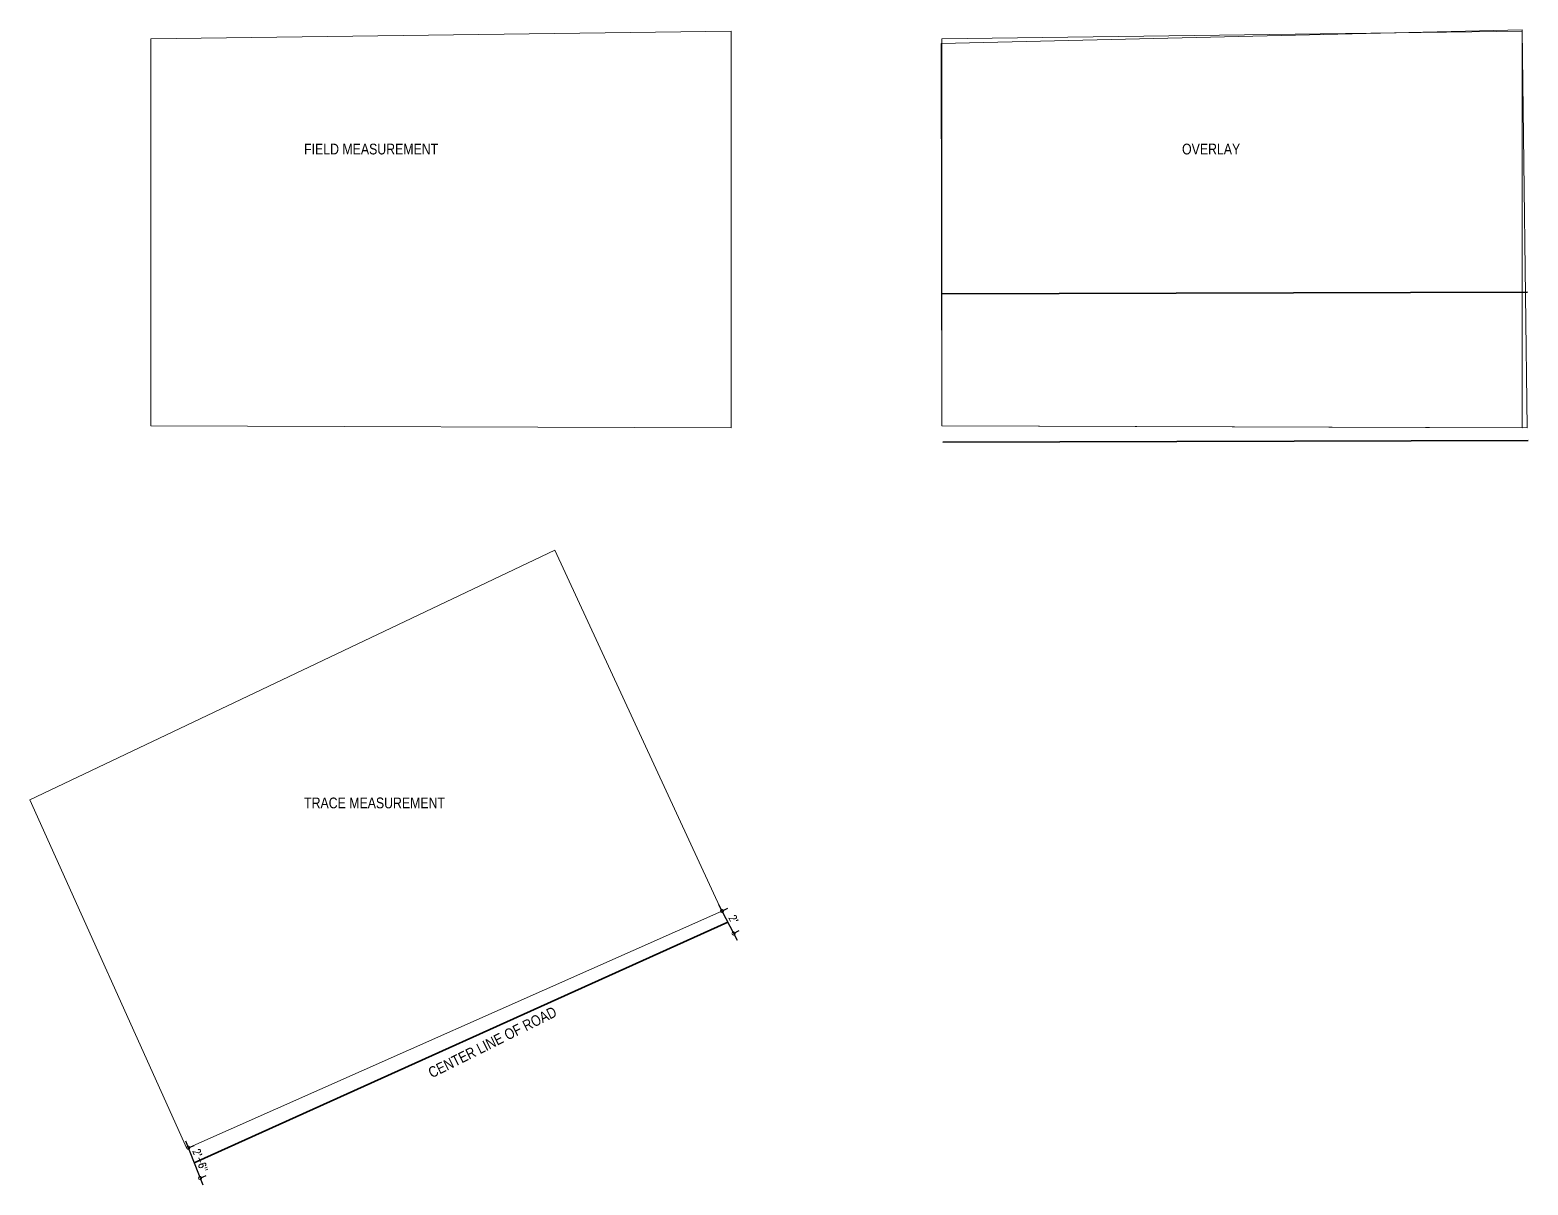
# Model space of a CAD drawing. Header units: inches. Extents: x 94889 to 364662, y -10661 to -3947.
# Drawn here: x 100112 to 101506, y -8501 to -7426 of the extents above; entities that cross this region are included whole.
import ezdxf

# ---------------------------------------------------------------- set-up
doc = ezdxf.new("R2010")
doc.units = ezdxf.units.IN
doc.header["$LTSCALE"] = 2
doc.header["$MEASUREMENT"] = 0
doc.header["$PDMODE"] = 34
doc.layers.get('0').update_dxf_attribs({"linetype": 'CONTINUOUS'})
doc.layers.get('DEFPOINTS').update_dxf_attribs({"color": 141, "linetype": 'CONTINUOUS'})
for name, color, linetype, lineweight in [('dimension', 160, 'CONTINUOUS', 15), ('door', 20, 'CONTINUOUS', 35), ('elev 0.2', 221, 'CONTINUOUS', 20)]:
    doc.layers.add(name, color=color, linetype=linetype, lineweight=lineweight)
doc.styles.add('ROMANS', font='Romans.shx', dxfattribs={"width": 0.8})
doc.styles.get("Standard").update_dxf_attribs({"font": 'ARIALN.TTF'})
doc.dimstyles.new('8 SCALE', dxfattribs={"dimscale": 0, "dimtxt": 7, "dimasz": 6, "dimexe": 6, "dimexo": 2, "dimgap": 2, "dimtad": 1, "dimdec": 0, "dimzin": 0, "dimdsep": 46, "dimlunit": 4, "dimtxsty": 'ROMANS', "dimblk": 'DOTSMALL', "dimcen": 0, "dimdle": 7, "dimclrd": 8, "dimclre": 8, "dimclrt": 3, "dimadec": 0, "dimazin": 0, "dimtfac": 1, "dimtdec": 0, "dimtofl": 0, "dimtmove": 2, "dimatfit": 3, "dimfxl": 6, "dimfxlon": 1, "dimtolj": 1, "dimtzin": 0, "dimarcsym": 0})

# ---------------------------------------------------------------- blocks, each defined once
blk = doc.blocks.new('_DOTSMALL')
at = {"color": 0, "linetype": 'ByBlock', "const_width": 0.5}
blk.add_lwpolyline([(-0.0625, 0, 1), (0.0625, 0, 1)], format="xyb", close=True, dxfattribs=at)
blk = doc.blocks.new('*D581')
at = {"layer": 'DEFPOINTS', "color": 0, "ltscale": 0.5, "transparency": 16777216}
for p in [(100755.6, -8245.9), (100766.5, -8266.8), (100766.5, -8266.8)]:
    blk.add_point(p, dxfattribs=at)
at = {"layer": 'door', "color": 8, "lineweight": -2, "ltscale": 0.5, "transparency": 16777216}
for p, q in [((100752.4, -8239.7), (100769.7, -8273.1)), ((100755.6, -8245.9), (100761, -8243.1)), ((100766.5, -8266.8), (100771.8, -8264.1))]:
    blk.add_line(p, q, dxfattribs=at)
at = {"layer": 'door', "color": 8, "lineweight": -2, "ltscale": 0.5, "transparency": 16777216, "xscale": 6, "yscale": 6, "zscale": 6}
for p, rotation in [((100755.6, -8245.9), 117.4137708537204), ((100766.5, -8266.8), 297.4137708537204)]:
    blk.add_blockref('_DOTSMALL', p, dxfattribs=dict(at, rotation=rotation))
at = {"layer": 'door', "color": 3, "ltscale": 0.5, "transparency": 16777216, "insert": (100766.5, -8253.5), "char_height": 7, "attachment_point": 5, "rotation": 297.4138, "style": 'ROMANS'}
blk.add_mtext("\\A1;2'", dxfattribs=at)
blk = doc.blocks.new('*D582')
at = {"layer": 'DEFPOINTS', "color": 0, "ltscale": 0.5, "transparency": 16777216}
for p in [(100257.6, -8466.7), (100268.6, -8494.9), (100270.1, -8494.3)]:
    blk.add_point(p, dxfattribs=at)
at = {"layer": 'door', "color": 8, "lineweight": -2, "ltscale": 0.5, "transparency": 16777216}
for p, q in [((100256.5, -8459.6), (100272.6, -8500.8)), ((100259, -8466.1), (100264.6, -8464)), ((100270.1, -8494.3), (100275.7, -8492.1))]:
    blk.add_line(p, q, dxfattribs=at)
at = {"layer": 'door', "color": 8, "lineweight": -2, "ltscale": 0.5, "transparency": 16777216, "xscale": 6, "yscale": 6, "zscale": 6}
for p, rotation in [((100259, -8466.1), 111.4295745722588), ((100270.1, -8494.3), 291.4295745722588)]:
    blk.add_blockref('_DOTSMALL', p, dxfattribs=dict(at, rotation=rotation))
at = {"layer": 'door', "color": 3, "ltscale": 0.5, "transparency": 16777216, "insert": (100270.3, -8478), "char_height": 7, "attachment_point": 5, "rotation": 291.4296, "style": 'ROMANS'}
blk.add_mtext('\\A1;2\'-6"', dxfattribs=at)

msp = doc.modelspace()

# ---------------------------------------------------------------- linework, layer by layer
at = {"layer": 'dimension', "ltscale": 7}
for points in [[(100764.23, -7796.19), (100764.18, -7427.19), (100224.23, -7434.42), (100224.23, -7794.42)], [(101500.17, -7796.19), (101500.12, -7427.19), (100960.17, -7434.42), (100960.17, -7794.42)]]:
    msp.add_lwpolyline(points, close=True, dxfattribs=at)
at = {"layer": 'door', "ltscale": 0.5}
for p, q in [((100960.61, -7671.61), (101505.26, -7669.99)), ((100961.03, -7809.61), (101505.67, -7807.99)), ((100264.55, -8480.23), (100761.07, -8256.37))]:
    msp.add_line(p, q, dxfattribs=at)
at = {"layer": 'elev 0.2'}
for points in [[(101500.06, -7426.12), (100959.49, -7438.8), (100960.17, -7794.42), (101504.99, -7796.2)], [(100600.03, -7910.07), (100111.75, -8142.37), (100257.57, -8466.72), (100755.63, -8245.9)]]:
    msp.add_lwpolyline(points, close=True, dxfattribs=at)

# ---------------------------------------------------------------- texts
at = {"color": 7, "linetype": 'ByBlock', "lineweight": 5, "char_height": 10, "width": 140.2732, "attachment_point": 1}
for s, insert in [('FIELD MEASUREMENT', (100366.84, -7531.9)), ('OVERLAY', (101183.74, -7531.9)), ('TRACE MEASUREMENT', (100366.84, -8140.31))]:
    msp.add_mtext(s, dxfattribs=dict(at, insert=insert))
at = {"color": 7, "linetype": 'ByBlock', "lineweight": 5, "insert": (100481.14, -8392.64), "char_height": 10, "width": 140.2732, "attachment_point": 1, "rotation": 26.46784}
msp.add_mtext('CENTER LINE OF ROAD', dxfattribs=at)

# ---------------------------------------------------------------- dimensions: what is measured, and where the dimension line sits
at = {"layer": 'door', "ltscale": 0.5}
for p1, p2, distance, picture, middle in [((100755.63, -8245.9), (100766.5, -8266.85), 0, '*D581', (100766.54, -8253.53)), ((100257.57, -8466.72), (100268.63, -8494.9), 1.56, '*D582', (100270.29, -8477.98))]:
    dim = msp.add_aligned_dim(p1=p1, p2=p2, distance=distance, dimstyle='8 SCALE', override={"dimscale": 1}, dxfattribs=at)
    dim.commit()
    dim.dimension.update_dxf_attribs({"geometry": picture, "text_midpoint": middle})

doc.saveas('drawing.dxf')
